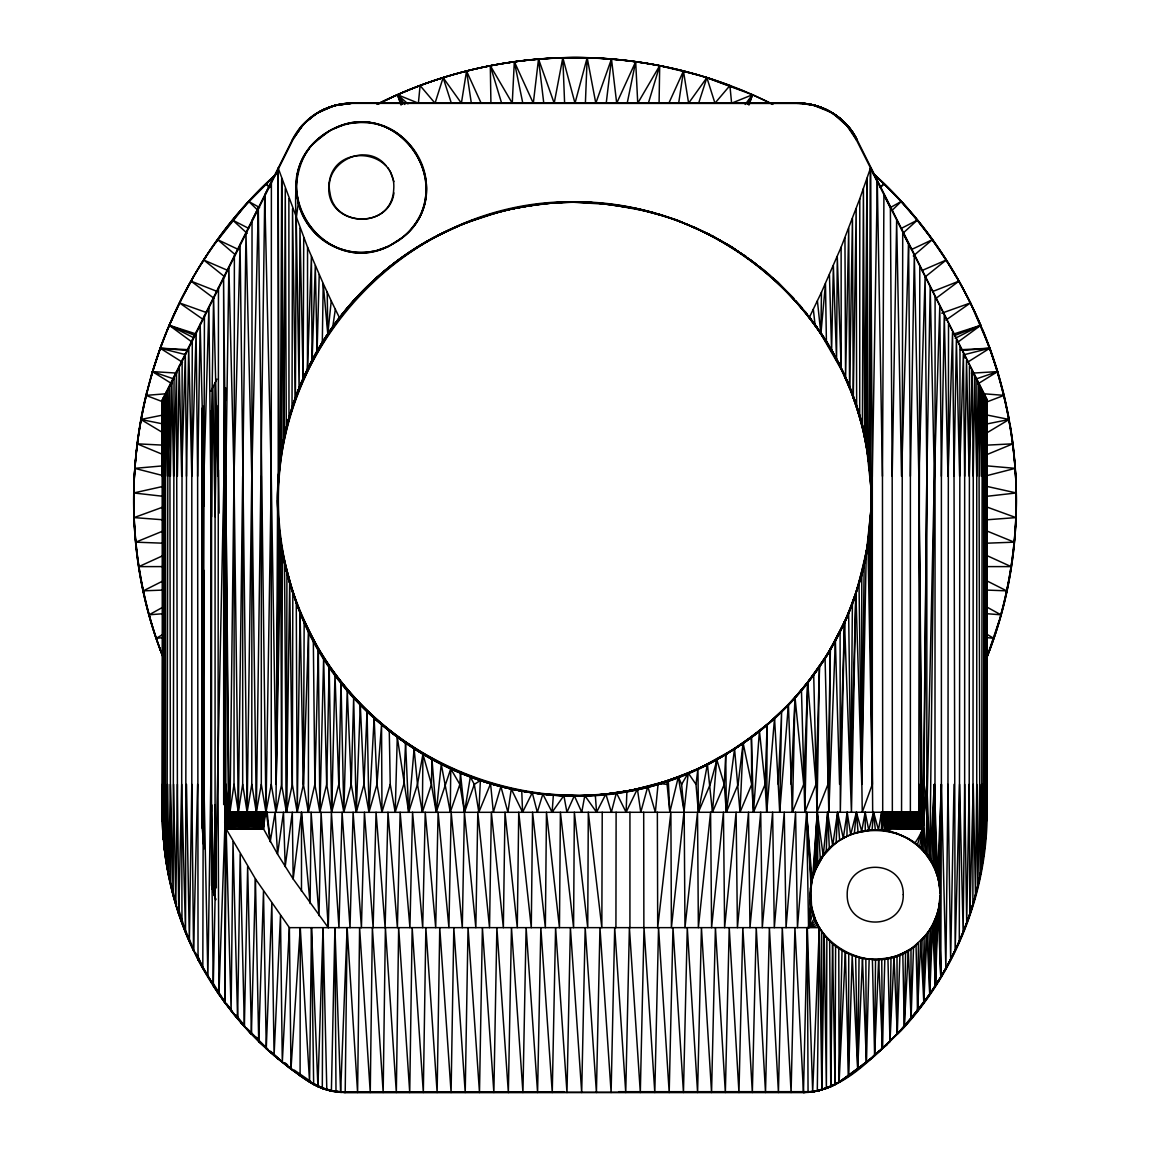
<?xml version="1.0" encoding="UTF-8"?>
<svg xmlns="http://www.w3.org/2000/svg" width="1150" height="1150" viewBox="0 0 1150 1150"><rect width="100%" height="100%" fill="white"/><g stroke="black" fill="none" stroke-linecap="round" stroke-linejoin="round"><path stroke-width="1.5" d="M164.507 850.626L162.725 830.242L163.271 397.957L164.306 848.585C171.982 917.758 203.119 984.026 251.419 1034.138L255.429 878.873L225.659 828.043L225.012 818.34L226.952 813.927L229.166 812.346L918.735 812.245C931.054 817.966 919.238 836.97 914.782 843.209C930.178 855.011 940.053 874.072 940.125 893.507C939.349 813.74 821.344 808.407 811.009 885.342C799.609 942.195 877.004 984.458 918.419 943.115L917.585 1010.749L898.265 1033.131L874.604 1055.614L848.398 1075.839L835.849 1084.004L824.607 1089.021L839.112 1082.049L869.414 1059.969L889.051 1042.432L907.192 1023.356M201.768 812.245L202.127 408.696L202.041 804.612L202.228 828.158L204.154 848.801L201.768 812.245L204.082 847.651M261.309 476.244L261.309 784.372L265.981 812.245L271.256 476.244L271.386 181.714L264.759 194.968L256.335 812.245L251.778 784.372L252.037 220.397L258.304 207.862L265.981 812.245L271.256 784.372L271.256 476.244L264.759 194.968M258.707 1041.526L263.494 891.193L266.268 1048.685L290.979 1069.112L289.383 927.648L255.429 878.873L258.707 1041.526L278.53 1059.366L300.092 1075.652L290.979 1069.112L300.265 927.648L300.092 1075.652L312.843 1084.004L324.07 1089.021L309.58 1082.049L288.564 1067.329L268.252 1050.496L250.412 1033.131L233.507 1013.854L218.198 993.284L198.03 959.503L197.627 476.244L196.118 332.249L191.806 476.244L191.806 784.372L193.545 950.518C168.461 899.128 159.591 841.182 162.265 784.372L163.372 839.385L163.889 784.372M301.487 891.307L301.501 812.245L293.178 879.003L328.253 927.648L331.401 812.245L338.963 927.648L342.082 812.245L350.031 927.648L353.093 812.245L361.431 927.648L364.421 812.245L373.132 927.648L376.05 812.245L385.121 927.648L387.967 812.245L397.397 927.648L400.143 812.245L409.932 927.648L412.562 812.245L422.711 927.648L425.227 812.245L435.706 927.648L438.092 812.245L448.917 927.648L451.159 812.245L462.3 927.648L464.399 812.245L475.841 927.648L477.796 812.245L489.541 927.648L491.338 812.245L503.355 927.648L504.979 812.245L517.284 927.648L518.736 812.245L531.286 927.648L532.565 812.245L545.359 927.648L546.466 812.245L559.461 927.648L560.395 812.245L573.591 927.648L574.339 812.245L587.736 927.648L588.297 812.245L601.838 927.648L602.226 812.245M292.819 592.811C268.309 520.145 273.671 438.107 307.467 369.279L307.553 247.193L278.185 168.101L278.243 479.421C275.713 517.687 280.686 556.428 292.819 592.811L292.316 784.372L297.217 812.245L303.413 784.372L308.588 631.019C296.757 607.214 288.161 581.814 283.072 555.738M634.168 789.662L666.856 780.965L694.456 770.356C545.301 841.484 349.571 759 296.269 602.614L297.217 812.245L300.049 612.26L318.334 649.003L314.87 784.372L308.373 812.245L308.588 631.019L301.731 616.227M629.927 927.648L629.941 812.245M483.848 781.626C533.212 797.467 586.744 800.041 637.402 788.972L640.766 812.245L647.809 786.514L655.356 812.245L658.116 783.682L678.342 776.926L681.619 784.372L684.192 812.245L684.969 927.648L697.518 812.245L698.366 927.648L710.585 812.245L711.591 927.648L723.451 812.245L724.615 927.648L736.115 812.245L737.409 927.648L748.535 812.245L749.973 927.648L760.711 812.245L762.277 927.648L772.628 812.245L774.309 927.648L784.257 812.245L786.039 927.648L795.584 812.245L797.467 927.648L806.596 812.245L808.565 927.648L816.816 922.976C823.443 936.603 834.929 947.758 848.758 953.939L848.398 1075.839L860.114 1067.329M872.678 812.245L870.579 521.194C872.476 486.378 869.458 451.174 859.697 417.622L859.798 198.72L870.492 168.101L877.292 181.714L882.452 476.244L882.711 812.245M861.379 423.732C838.249 333.356 769.753 256.234 682.654 222.741C640.593 206.252 594.751 199.525 549.729 203.291C694.255 188.14 837.775 295.234 864.728 437.92L866.971 178.437L866.697 448.213L870.809 486.335M678.816 776.753C771.751 742.613 844.086 658.864 864.34 561.947L855.873 592.811L861.767 784.372L864.182 562.623L867.948 542.009L870.852 510.729L866.755 549.499L858.992 582.863L862.256 812.245L872.304 784.372L872.304 476.244L870.492 168.101L870.435 479.421L868.307 458.577L864.34 436.08M910.369 812.245L910.383 476.244L908.601 244.332L902.721 232.559L901.557 812.245M908.327 950.504L911.073 1018.742C955.578 966.201 982.172 898.969 985.967 830.242L986.369 399.855L985.421 397.957L985.406 784.372C989.446 837.89 981.18 892.371 959.301 941.447C944.222 975.646 923.134 1007.17 897.273 1034.138L894.01 956.786L902.793 953.422L904.303 1026.547L908.327 950.504L896.957 955.822L884.839 958.841L882.424 1048.685C859.352 1067.344 835.446 1092.744 803.476 1092.5L345.201 1092.5L329.231 1090.531L345.201 1092.5L347.127 927.648L357.592 1092.5L359.605 927.648L370.257 1092.5L372.37 927.648L383.166 1092.5L385.394 927.648L396.333 1092.5L398.662 927.648L409.731 1092.5L412.16 927.648L423.329 1092.5L425.859 927.648L437.129 1092.5L439.746 927.648L451.088 1092.5L453.819 927.648L465.218 1092.5L468.036 927.648L479.493 1092.5L482.396 927.648L493.868 1092.5L496.872 927.648L508.357 1092.5L511.463 927.648L522.934 1092.5L526.111 927.648L537.582 1092.5L540.831 927.648L552.259 1092.5L555.594 927.648L566.979 1092.5L570.386 927.648L581.699 1092.5L585.178 927.648L596.419 1092.5L599.955 927.648L611.11 1092.5L614.704 927.648L625.744 1092.5L629.395 927.648L640.32 1092.5L644.014 927.648L654.81 1092.5L658.548 927.648L669.199 1092.5L672.98 927.648L683.459 1092.5L687.269 927.648L697.59 1092.5L701.428 927.648L711.562 1092.5L715.415 927.648L725.348 1092.5L729.229 927.648L738.961 1092.5L742.828 927.648L752.344 1092.5L756.226 927.648L765.512 1092.5L769.379 927.648L778.435 1092.5L782.273 927.648L791.085 1092.5L794.923 927.648L803.476 1092.5L817.291 1091.019L830.774 1086.592L832.557 943.561L826.792 937.883M937.523 982.546C959.503 947.399 974.625 907.997 981.683 867.143L982.143 476.244L983.509 394.148L984.587 396.29L985.406 476.244L986.01 399.136L985.967 830.242L986.484 400.099L986.484 812.245L985.306 839.385L986.484 812.245M163.889 476.244L163.372 839.385L164.105 396.29M203.133 436.727L202.228 828.158L201.768 409.443L203.363 406.238M204.427 315.646L202.817 968.372L224.178 1001.736L244.375 1026.547L247.653 866.496L251.419 1034.138L249.421 1032.082M204.125 570.443L203.651 844.373L202.86 516.738M240.594 1022.321L244.375 1026.547L240.178 854.076L237.604 1018.742L218.931 994.247L218.04 784.372L218.471 287.543M224.178 1001.736L224.882 1002.584L225.242 826.807L262.387 826.807L277.567 854.163L293.178 879.003L292.301 812.245L285.2 866.611L283.489 812.245L277.567 854.163L275.109 812.245L270.264 841.656L266.354 812.346L229.166 812.346L223.574 277.337L225.012 818.34L262.157 818.34L264.112 813.927L267.145 812.245L270.264 841.656M234.37 255.731L234.011 784.372L229.957 812.245L267.145 812.245M271.256 784.372L276.014 812.245L281.592 784.372L282.426 552.345L280.729 542.009L281.592 784.372L286.436 812.245L289.699 582.863L292.316 784.372L286.436 812.245L286.925 572.801M615.926 927.648L616.113 812.245M959.991 347.113L959.301 941.447M969.464 366.045L969.206 784.372L969.939 913.819L970.212 913.1M972.886 904.504L973.245 476.244L972.167 371.45L974.639 376.409L976.738 476.244L976.738 784.372L975.516 895.174L973.245 784.372L969.939 913.819M978.894 384.905L976.738 476.244L976.882 380.894L978.894 384.905L979.714 784.372L981.683 867.143L983.164 857.842L984.587 396.29M168.015 388.456L166.994 867.143L173.161 895.174L178.739 913.819L181.686 784.372L182.146 360.194M174.038 376.409L173.161 895.174L170.387 784.372L169.798 384.905L167.684 476.244L166.477 391.546L165.528 476.244L165.514 857.842L166.994 867.143L165.528 784.372L164.306 848.585M192.294 339.897L191.806 476.244L188.686 347.113L186.487 476.244L185.524 932.305L181.686 784.372L181.973 923.076M280.916 454.782L286.293 427.714L295.392 397.814L292.531 208.682L292.014 407.646L295.392 397.814L296.226 218.5C294.587 191.561 294.63 159.39 316.969 140.027C329.921 127.851 348.004 121.397 365.743 122.676C402.486 124.128 432.141 161.273 425.442 197.441C420.699 235.232 378.479 261.74 342.384 249.507C298.482 237.993 280.715 176.942 312.944 144.138M295.392 397.814C320.074 329.231 371.048 270.624 435.577 236.728C377.186 267.418 329.748 318.262 303.126 378.609L303.729 237.763M308.373 812.245L303.413 784.372L304.161 621.733M326.816 1089.869L322.302 1088.389L323.049 927.648L326.816 1089.869L341.406 1092.385C325.651 1091.753 311.219 1084.306 298.928 1074.891M858.992 582.863L855.873 592.811L851.46 812.245L844.517 621.733L835.36 640.104L828.819 812.245L825.053 657.671L807.688 682.266L803.706 784.372L792.408 812.245L788.411 704.519L774.539 718.031L766.705 812.245L767.122 724.558C793.557 702.089 815.796 674.791 832.902 644.633M835.015 1084.464L835.604 946.062L832.557 943.561L835.015 1084.464L824.909 1088.921M840.089 631.019L840.305 812.245L844.517 621.733L830.343 649.003L827.957 784.372L816.989 812.245L813.697 674.317M862.399 427.714L863.406 188.643L864.728 437.92M869.558 468.984L870.492 168.101M914.782 843.209C904.374 835.245 891.552 830.53 878.471 829.84L881.533 812.245L918.735 812.245L919.813 266.743M935.094 297.318L934.964 869.299L931.673 862.644L934.346 784.372L937.595 876.717L938.601 880.67L941.39 784.372L941.39 476.244L939.78 306.691L934.346 476.244L925.966 854.191L921.639 849.304M934.763 868.811L937.595 876.717L941.39 784.372L940.786 977.126L935.41 985.766L937.034 914.494L932.578 925.06L926.972 933.843L929.746 994.247L935.41 985.766L935.712 918.203L938.458 909.319L940.125 895.764L940.053 898.006M923.694 1002.843L924.988 936.344L926.972 933.843L923.809 1002.584L917.585 1010.749L920.704 940.973C933.742 928.107 941.333 909.621 940.039 891.279M948.52 324.156L947.959 784.372L945.875 968.372L941.39 784.372L939.378 884.81L941.39 784.372M163.271 397.957L162.322 821.201L162.193 400.099L162.265 476.244L162.193 400.099L292.344 139.797C301.717 120.75 320.836 106.95 341.866 104.032M202.817 836.654L202.587 407.776L203.651 844.373L204.125 811.526M276.014 812.245L277.596 500.293M278.199 479.996L280.37 458.577L283.949 437.92L281.707 178.437L280.37 458.577L277.739 489.857M882.452 476.244L883.919 194.968L890.373 207.862L892.184 476.244L892.342 812.245M985.967 830.242L986.211 476.244M224.882 1002.584L226.162 829.121L262.804 828.043L262.516 817.018L225.371 817.018L225.817 784.372L228.39 812.662L265.564 812.662L263.307 829.121L226.162 829.121L231.107 1010.749L233.004 841.613L237.604 1018.742M224.839 387.881L223.689 516.738L223.689 804.612M828.819 812.245L830.343 649.003M878.471 829.84L873.583 812.245L868.739 830.099L861.709 831.191L856.391 812.245L850.684 834.584L847.176 812.245L846.975 836.237L839.658 840.391L837.574 812.245L832.672 845.667L823.069 856.046L814.444 871.916L817.276 812.245L823.227 855.83L816.572 866.899L817.276 812.245L820.381 859.984M850.856 784.372L852.409 602.614L855.873 592.811L850.856 784.372L848.628 612.26L855.873 592.811M848.758 953.939L862.026 958.223L872.39 959.517L874.604 1055.614L875.538 959.574L891.307 957.548M918.836 784.372L921.035 813.194L883.876 813.194L886.521 818.34L923.666 818.34L926.828 476.244L930.206 287.543L934.346 476.244L929.847 859.611L926.828 784.372L926.828 476.244L925.103 277.337L918.836 476.244L921.035 813.194L890.891 813.352L882.323 812.346L881.576 830.07L883.114 812.662L920.288 812.662L918.836 784.372L919.511 812.346L881.533 812.245L881.576 830.07M201.882 820.151L202.041 804.612M215.467 898.754L211.542 885.572L211.557 516.738L212.836 387.291L215.079 516.738L215.079 804.612L213.9 893.823L215.596 899.257M340.371 681.533L360.281 704.519L363.961 784.372L368.992 812.245L374.152 718.031L397.282 737.064L408.667 812.245L417.479 784.372L422.927 754.156L431.983 759.331L431.423 784.372L422.352 812.245L422.927 754.156C379.902 728.712 343.534 692.185 318.334 649.003L319.873 812.245L326.672 784.372L329.188 666.109L318.334 649.003M422.927 754.156L431.423 784.372L436.224 812.245L450.757 768.789L460.446 773.03L459.856 784.372L450.283 812.245L450.757 768.789L431.983 759.331L414.115 748.708L408.667 812.245L405.562 743.001L397.282 737.064L395.198 812.245L403.751 784.372L405.562 743.001M896.957 833.506L884.652 830.458L886.621 825.456L886.765 819.749L893.176 818.34L923.306 817.018L926.828 476.244M954.026 476.244L956.383 339.897L959.603 476.244L963.369 353.869L964.663 476.244L964.663 784.372L963.154 932.305L959.603 784.372L955.133 950.518L954.026 476.244L952.559 332.249L947.959 476.244L944.265 315.646L941.39 476.244M979.714 476.244L980.663 388.456L982.215 391.546L982.143 476.244L980.663 388.456M229.957 812.245L234.011 476.244L240.077 244.332L247.121 812.245L251.778 784.372M261.309 784.372L256.335 812.245L251.778 476.244L245.971 232.559L238.323 812.245L234.011 784.372M226.952 813.927L264.112 813.927L263.307 829.121L263.494 814.818L226.952 813.927L225.817 784.372L227.643 813.194L264.816 813.194L263.307 829.121L225.659 828.043M322.302 1088.389L317.918 1086.592L311.478 927.648L309.58 1082.049L300.265 927.648M817.291 1091.019L819.318 927.648L289.383 927.648L282.296 1062.428L280.485 915.587L274.074 1055.614L271.846 903.426L266.268 1048.685M859.064 957.519L862.471 958.295L857.713 1069.112L855.629 956.541L859.064 957.519L857.713 1069.112L852.193 955.348L848.599 1075.652L845.379 952.286L835.417 945.932M933.398 865.878L934.346 784.372L929.847 859.611M985.406 784.372L984.371 848.585L983.164 857.842L984.041 784.372L983.509 394.148M170.387 476.244L171.796 380.894L173.621 476.244L176.511 371.45L177.388 784.372L175.806 904.504L173.621 784.372M263.307 829.121L262.976 815.839L244.174 816.816L225.817 815.839L225.803 476.244L228.879 266.743L234.011 476.244L238.323 812.245L242.679 784.372L242.679 476.244M841.124 247.193L841.211 369.279L820.884 333.96L821.474 292.287L841.124 247.193L859.798 198.72M973.245 476.244L974.639 376.409M191.806 784.372L189.376 941.447L186.487 784.372M262.387 826.807L262.071 825.456L224.926 825.456L218.931 994.247L213.268 985.766L210.752 784.372L210.752 476.244L213.584 297.318L218.04 476.244M210.752 784.372L207.891 977.126L203.938 784.372M216.789 405.476L215.079 516.738L214.935 383.094M306.978 370.257L322.302 342.456L323.207 283.547L307.553 247.193M819.318 927.648L821.876 1089.869L824.219 934.806L819.318 927.648L812.676 1091.839L807.271 927.648L803.476 1092.5L819.447 1090.531L808.062 1092.328L807.271 927.648M856.664 407.646L853.286 397.814L856.146 208.682L856.664 407.646L859.697 417.622M930.796 928.194L928.927 931.126L929.746 994.247L930.796 928.194L932.578 925.06L935.41 985.766L938.141 910.613L939.924 902.376L939.392 904.475M964.663 476.244L966.532 360.194L969.206 476.244L972.167 371.45M168.59 875.941L170.387 784.372L170.818 885.816M177.388 476.244L179.213 366.045L181.686 476.244L185.308 353.869L186.487 476.244M197.627 476.244L200.158 324.156L203.938 476.244L208.897 306.691L210.752 476.244M659.079 103.198L659.697 65.708C564.664 46.92 463.608 60.72 377.114 104.362C499.373 42.176 650.699 42.148 772.901 104.406L752.459 94.746L731.616 103.198L729.905 85.574C616.544 42.55 485.544 49.392 377.401 104.276M816.989 812.245L819.49 666.109L815.982 784.372L804.856 812.245L801.449 689.957L807.688 682.266L815.982 784.372M844.387 376.007L849.591 388.125L852.452 218.5L853.286 397.814M877.292 181.714L872.304 476.244L871.082 500.293L870.938 489.857C872.534 535.167 863.046 580.721 844.387 622.021M892.184 476.244L896.641 220.397L901.528 476.244L908.601 244.332M910.383 476.244L914.307 255.731L918.836 476.244L922.343 814.818L885.716 815.839L885.371 829.121L892.731 832.169M904.303 1026.547L905.596 952.027M223.948 476.244L213.268 985.766M280.729 542.009L276.158 784.372L271.256 476.244M779.7 812.245L781.612 711.361L778.248 784.372L779.7 812.245L788.411 704.519M866.252 552.345L861.767 784.372L861.767 572.801M954.026 784.372L950.648 959.503L947.959 784.372M969.206 784.372L966.704 923.076L964.663 784.372M331.387 1091.019L334.923 927.648L340.616 1092.328L345.201 1092.5M341.004 682.266L338.79 784.372L343.836 812.245L351.239 784.372L353.668 697.374L356.27 812.245L363.961 784.372L367.066 711.361L360.281 704.519L356.27 812.245L351.239 784.372L347.228 689.957L343.836 812.245L341.004 682.266L329.188 666.109L331.689 812.245L338.79 784.372L334.981 674.317L331.689 812.245L326.672 784.372L323.639 657.671L319.873 812.245L314.87 784.372L313.317 640.104L308.588 631.019C349.183 714.035 430.732 775.215 521.755 791.056L522.589 812.245L532.277 792.753L537.323 812.245L542.829 794.075C504.074 789.892 466.152 778.076 431.983 759.331L436.224 812.245L441.255 764.218L450.283 812.245M792.408 812.245L795.024 697.374L801.449 689.957M804.856 812.245L807.688 682.266M856.304 956.757L845.365 952.301L839.112 1082.049L842.03 950.432M193.545 950.518L197.627 784.372M258.304 207.862L251.778 476.244L247.121 812.245L242.679 784.372M883.114 812.662L884.652 830.458L884.566 813.927L922.343 814.818L885.184 814.818L922.861 815.839L886.161 817.018L885.874 828.043L922.53 829.121L921.797 849.447L917.211 845.178L922.53 829.121L885.371 829.121L885.184 814.818L921.725 813.927L918.836 476.244M862.471 958.295L866.381 1062.428L869.156 959.287L862.026 958.223M211.356 811.713L211.557 804.612L213.9 893.823L212.146 887.757M319.226 274.663L317.084 351.181L312.124 360.123L311.406 256.479L307.467 369.279M818.038 925.348L808.565 927.648L811.598 907.35L810.664 888.102M844.517 621.733L839.586 784.372L835.36 640.104M920.92 1005.891C960.193 954.802 983.164 891.423 986.024 827.066M986.125 823.745L987.146 812.087L987.146 399.941L856.994 139.653C846.242 117.659 822.494 102.983 798.014 103.198L351.986 103.198C333.299 103.141 314.856 111.478 302.536 125.508M336.734 1091.523L331.962 1090.861L345.863 1092.342L804.137 1092.342C844.661 1091.192 873.353 1055.671 901.126 1030.63C955.938 971.994 987.289 892.342 987.146 812.087M317.918 1086.592L323.049 927.648M815.451 869.371L817.276 812.245L817.765 864.512M312.124 360.123L315.301 265.65L317.084 351.181C340.084 310.989 372.715 276.402 411.412 250.987M826.232 852.107L827.612 812.245L832.672 845.667L836.107 842.893L837.574 812.245L843.295 838.178L847.176 812.245M899.932 954.687L897.273 1034.138L897 955.808M340.616 1092.328L347.127 927.648M585.393 103.198L587.176 57.672L595.801 103.198L611.484 59.009L616.688 103.198L635.677 61.698L637.747 103.198L659.697 65.708L697.188 74.75M541.65 793.946L579.643 795.714L605.849 794.075L611.354 812.245L616.4 792.753L626.089 812.245L626.923 791.056M929.746 994.247L932.578 925.06M874.604 1055.614L878.643 959.488L885.529 958.755M766.705 812.245L765.109 784.372L767.122 724.558L751.41 737.064L751.712 784.372L740.011 812.245L743.116 743.001L769.106 722.89M791.114 784.372L795.024 697.374L803.706 784.372M810.319 894.671L812.058 879.865L816.931 866.122M871.154 514.812L870.536 524.141M522.589 812.245L511.276 788.972L507.912 812.245L500.882 786.514L493.336 812.245L490.576 783.682L478.846 812.245L480.384 780.476L460.058 772.857M587.176 57.672L575 103.198L562.824 57.672L554.199 103.198L538.516 59.009L533.312 103.198L514.323 61.698L512.253 103.198L490.302 65.708L490.921 103.198M936.862 915.012L938.141 910.613L940.786 977.126L939.378 906.444L940.068 897.618M921.797 849.447L923.019 828.043L892.529 828.158L885.371 829.121M813.539 874.518L817.276 812.245L812.734 877.163L810.592 888.763M542.829 794.075L552.115 812.245L553.366 795.009L584.804 795.57L596.562 812.245L605.849 794.075M738.875 745.962L743.116 743.001L751.712 784.372L753.48 812.245L759.417 730.911L765.109 784.372L753.48 812.245L751.41 737.064L725.751 754.156L724.256 784.372L712.454 812.245L716.709 759.331C776.365 726.944 824.033 673.311 849.404 610.363M886.521 818.34L886.765 819.749L923.91 819.749L926.828 784.372L927.935 856.793M810.333 893.607L811.397 906.43L815.695 920.518L808.565 927.648L810.477 899.084M858.072 832.083L856.391 812.245L854.393 833.204L872.088 829.84L873.583 812.245L875.322 829.768L885.529 830.587M650.627 212.232C719.627 230.446 781.411 274.476 820.884 333.96L825.484 283.547L826.419 342.456M923.666 818.34L926.828 784.372M823.227 855.83L827.612 812.245L829.366 848.743M657.354 812.245L657.699 927.648L670.881 812.245L671.399 927.648L688.232 773.03L707.423 764.218L725.751 754.156L726.34 812.245L738.099 784.372L743.116 743.001M869.328 535.9L870.018 529.187M391.402 265.363C366.793 284.711 345.187 307.898 327.793 333.96L331.257 300.897L323.207 283.547L327.793 333.96L322.302 342.456M869.371 535.699L869.961 530.366M331.257 300.897L335.34 309.35L332.781 326.643M812.734 912.18L814.66 917.988L808.565 927.648L811.109 904.604M940.068 891.71L938.458 880.023M868.782 540.011L865.849 557.462M869.371 534.98L869.961 529.949M606.223 103.198L611.484 59.009M868.077 541.133C879.793 461.524 857.167 377.717 806.998 314.812M740.011 812.245L734.562 748.708L726.34 812.245L724.256 784.372L716.709 759.331L707.423 764.218L698.409 812.245L695.994 784.372L697.935 768.789L698.409 812.245L710.211 784.372L717.183 759.115M296.556 191.734L298.324 203.061L296.226 218.5L299.101 388.125L299.963 228.203L303.126 378.609M868.782 540.629L865.907 556.643M678.673 103.198L683.459 71.027C581.929 45.209 471.256 56.868 377.732 104.219M215.05 243.455L245.913 204.757L277.15 173.233C145.101 290.864 97.506 491.409 162.553 655.831M481.16 103.198L466.541 71.027L461.394 103.198L443.124 77.668L435.031 103.198L420.095 85.574L418.384 103.198L397.541 94.746L400.832 104.808M919.554 847.262L922.53 829.121M865.821 557.563L866.396 554.242M866.971 550.908L867.546 547.587M868.121 544.252L868.696 540.931M262.157 818.34L262.071 825.456L243.958 826.692L224.926 825.456M201.293 264.04C221.964 231.581 246.517 201.494 274.879 175.447C143.966 293.451 97.908 493.364 162.998 656.909M866.008 553.653L866.755 549.499M584.804 795.57L581.756 812.245L574.339 795.757L566.921 812.245L563.888 795.57L552.115 812.245M861.709 831.191L865.188 812.245L868.739 830.099M865.289 559.964L864.671 563.284L865.246 560.582M627.196 103.198L635.677 61.698M925.966 854.191L923.766 825.456L893.32 825.111L886.822 824.033L924.068 822.595L886.894 821.186L893.435 819.993L924.039 821.186L886.923 822.595L923.967 824.033L893.32 825.111L892.529 828.158M206.382 256.134C128.843 372.456 111.895 526.312 162.912 656.564M286.293 427.714L283.949 437.92L285.272 188.643L286.293 427.714L288.981 417.622L288.88 198.72M146.898 391.503C125.12 478.443 130.482 571.967 162.553 655.701M669.832 812.245L668.294 780.476L667.101 784.372L669.832 812.245L678.342 776.926L684.192 812.245M982.761 329.949C1026.188 434.082 1027.424 554.947 985.881 659.87C1053.256 494.701 1006.034 291.812 872.836 173.276M861.134 577.271L865.533 559.231M811.397 882.913L806.596 812.245L812.058 879.865M861.178 577.171L862.917 570.227M986.772 613.712L1000.859 614.79C1017.635 553.15 1020.826 487.902 1010.117 424.925M860.013 581.268L864.239 564.923M393.933 192.898C389.649 227.686 334.291 227.686 330.007 192.898C322.949 162.481 366.088 141.162 385.825 165.413M859.97 581.569L860.746 578.91L853.199 602.126M808.565 927.648L812.906 912.755L811.397 906.43M374.152 718.031L376.97 784.372L381.973 812.245L390.238 784.372L389.275 730.911M150.894 376.668L161.618 344.238M999.106 621.029L985.852 659.985M648.37 103.198L659.697 65.708M698.639 103.198L706.876 77.668L743.892 91.094M749.167 104.808L752.459 94.746L745.171 104.463M812.734 877.163L814.588 871.542M980.102 875.941L979.714 784.372L977.859 885.816L976.738 784.372M748.679 104.751L752.459 94.746L747.256 104.017M296.973 393.559L301.731 381.8M853.99 599.797L845.494 620.871L852.553 603.692M852.524 603.779C841.829 631.796 827.152 658.375 808.464 681.864M986.384 658.375C1052.926 493.81 1005.488 292.445 873.727 173.995M303.413 377.933C284.452 420.411 275.655 467.346 277.969 513.82M932.161 925.836L935.712 918.203M167.239 329.949L181.528 298.928L193.358 277.179M748.147 104.291L752.459 94.746M668.84 103.198L683.459 71.027L706.876 77.668L714.969 103.198L729.905 85.574M809.226 317.659L821.474 292.287M626.089 812.245L637.402 788.972M162.854 399.941L293.006 139.653L299.561 129.131L305.943 121.929M210.924 391.115L216.947 379.069M292.344 139.797L301.702 125.853L314.295 114.727M295.579 135.226L301.487 126.859M681.619 784.372L688.232 773.03L695.994 784.372M301.559 126.773L294.299 137.181L301.688 126.73M310.586 1081.331L294.113 1070.003M706.876 77.668L688.606 103.198L683.459 71.027M931.299 992.091L906.919 1023.658M309.307 148.58C267.893 199.798 330.567 276.647 389.103 246.071M922.904 938.716L923.809 1002.584L920.704 940.973L929.085 930.882M411.542 228.534C455.17 179.098 395.916 99.777 336.145 127.593M727.993 753.106C564.463 856.103 333.917 762.68 288.176 574.914C233.421 384.574 396.261 186.142 593.558 202.745C487.198 194.997 379.486 250.312 323.639 341.147C271.918 422.338 263.868 529.029 302.824 617.076C342.614 710.714 433.694 779.786 534.592 792.839C639.745 808.22 751.108 761.587 813.352 675.366M815.393 672.664L828.546 653.042L844.718 622.481L826.361 656.564L811.9 677.35M862.443 1064.871L872.045 1058.187L886.564 1044.387L900.637 1030.184L918.893 1008.536M809.816 680.009L794.65 698.122M297.634 131.79C309.724 114.181 330.582 103.054 351.986 103.198L798.014 103.198C822.494 102.968 846.227 117.674 856.994 139.653L856.405 139.941M823.069 856.046C832.471 843.367 846.572 834.339 862.026 831.119M805.187 686.119L791.876 701.399L766.087 725.707M925.577 935.626L912.654 947.701L902.434 953.594M791.272 701.888L774.496 718.534L760.322 730.538M880.368 187.637L884.077 183.799L873.756 174.225M312.886 144.21L326.341 132.753M306.159 121.9L315.373 114.296M892.242 210.206L901.183 201.537L884.077 183.799L879.923 187.206M878.643 959.488L882.424 1048.685L889.971 1041.526L894.01 956.786L890.991 957.619L889.971 1041.526L887.929 958.309M403.406 236.828C452.927 197.886 414.791 112.312 352.719 123.093M902.779 233.393L917.269 220.196L901.183 201.537L890.402 207.518M307.266 120.736L317.314 113.045L332.278 106.202M872.864 1056.562L879.089 1051.028M881.59 1048.814L887.024 1044.861M317.012 139.984L330.956 130.051L342.384 125.336M913.287 255.961L932.276 239.732L917.269 220.196L901.341 228.361M912.654 947.701L918.419 943.115M309.623 118.824C320.505 109.264 334.822 104.104 349.197 103.256M264.816 813.194L246.862 812.691L243.786 818.34L243.958 826.692M236.196 1015.134L244.476 1025.613M925.232 276.848L946.177 260.072L932.276 239.732L911.375 249.593M398.748 240.451C467.029 192.323 395.801 87.371 325.867 133.055C259.239 175.821 316.926 280.039 388.513 246.359M618.758 1091.695L813.51 1091.666L831.508 1086.391L839.773 1081.891L859.826 1066.927M403.521 236.728L389.031 246.114L377.401 250.312M762.277 729.043L729.186 752.402M935.942 298.382L958.928 281.161L946.177 260.072L921.826 270.595M394.321 263.106L401.264 257.959M759.029 731.63C717.658 764.276 667.589 785.565 615.408 792.839M957.964 342.082L980.792 325.292C956.153 267.979 919.396 215.898 873.382 173.765M945.904 320.117L970.471 302.924L958.928 281.161L932.708 291.496M910.987 948.836L913.546 947.054L911.073 1018.742L910.987 948.836L907.681 950.878M399.194 240.12L389.031 246.114M408.049 253.244C436.08 234.327 467.317 220.153 500.077 211.701L463.953 223.56L437.086 235.923L460.058 225.156L483.848 216.401M480.384 780.476L474.317 784.372L464.499 812.245L459.856 784.372L450.757 768.789M967.466 362.293L989.848 348.206L970.471 302.924L941.778 313.188M223.459 999.681L212.807 982.718M978.032 383.784L997.611 371.594L989.848 348.206L960.408 349.758M415.121 248.601C469.818 213.699 536.101 197.527 600.717 203.435M735.353 748.276L702.147 766.82M162.366 634.685L156.285 638.365L163.314 637.56M986.053 433.334L1009.154 419.477L1004.051 395.37L997.611 371.594L971.462 373.189M163.214 606.999L149.141 614.79L163.228 613.712M195.313 952.387L202.098 965.799L197.412 955.075M317.314 113.045L333.96 105.699L351.239 103.198M955.247 338.287L980.792 325.292L953.566 334.061M319.067 111.766L334.664 105.484L351.325 103.356L800.831 103.442M162.581 581.138L143.347 590.841L162.667 590.094M830.487 1086.707L835.849 1084.004M456.78 226.679C323.639 281.463 247.739 441.054 289.254 578.91C325.105 716.824 470.235 813.452 611.297 793.371M323.322 109.753L325.378 108.79M836.021 1084.119L818.038 1090.861L808.493 1092.198M162.725 555.738L138.877 566.619L163.415 566.605M322.762 110.012L336.979 104.923L351.986 103.198L333.96 105.699M985.464 455.184L1012.906 443.828L986.01 445.179M163.415 530.854L135.772 542.168L161.963 543.159M954.471 335.627L980.792 325.292M985.909 402.299L1004.051 395.37L983.408 393.731M460.589 225.055C527.39 197.124 604.44 194.58 672.764 218.73L639.429 209.185L599.38 203.119M162.265 507.323L134.047 517.601L163.588 519.829M939.378 906.444L940.786 977.126M976.077 378.982L997.611 371.594M666.856 780.965L670.852 779.628M179.012 910.455L184.575 927.949M654.724 784.659L658.777 783.495L667.101 784.372M489.311 214.705L513.188 208.639L533.255 205.117M653.085 785.091L630.042 790.481L609.141 793.701M986.499 475.741L1015.292 468.352L985.507 465.736M987.146 399.941L856.333 139.797C845.609 117.817 821.833 103.112 797.352 103.356M163.056 486.407L133.688 492.962L163.056 496.297M508.314 209.702L525.291 206.353L550.045 203.263M347.07 124.099L348.105 123.884M162.409 432.414L140.846 419.477L163.185 414.978M986.815 423.976L1009.154 419.477L986.815 414.978M813.251 1091.767L819.145 1090.617M512.426 208.797L537.438 204.571M630.042 790.481L604.943 794.176M372.744 251.318C340.256 257.83 305.627 235.376 298.324 203.061M644.949 1091.997L632.414 1091.911M986.944 496.297L1016.312 492.962L986.944 486.407M884.566 813.927L921.725 813.927M162.739 465.879L134.708 468.352L163.501 475.741M962.421 350.477L989.848 348.206L964.491 354.617L964.491 357.808M166.592 393.731L145.949 395.37L162.438 401.666M986.413 519.829L1015.953 517.601L986.068 506.719M262.516 817.018L224.768 819.749L243.527 819.993L261.912 819.749L225.371 817.018M867.862 830.185L879.649 829.912M164.134 832.068L163.947 837.099M893.32 825.111L886.621 825.456L892.989 826.692L923.45 826.807L923.924 851.762M558.497 202.688L562.019 202.515M923.766 825.456L886.291 826.807M986.283 543.217L1014.228 542.168L986.585 530.854M263.494 814.818L225.817 815.839M225.817 784.372L226.334 814.818L264.112 813.927M347.846 103.442L351.325 103.356M227.643 813.194L246.862 812.691M872.088 829.84L875.322 829.768M879.649 959.431L867.862 959.158M618.758 1092.27L640.938 1092.054M528.526 1091.925L506.029 1092.026L563.902 1091.695M324.257 1088.662L336.49 1091.666L345.863 1092.342L563.902 1092.27M986.585 566.605L1011.123 566.619L985.679 555.019M886.923 822.595L924.068 822.595M885.716 815.839L892.774 816.816L923.306 817.018M574.339 202.271L611.196 204.556L646.544 211.183M262.976 815.839L226.334 814.818M872.39 959.517L875.538 959.574M985.579 590.036L1006.652 590.841L985.809 580.333M509.062 1092.342L505.051 1091.997M923.91 819.749L893.176 818.34L886.161 817.018M162.193 445.093L137.094 443.828L162.912 454.523M187.867 349.658L160.152 348.206L182.534 362.293M171.968 383.784L152.389 371.594L176.798 373.089M870.579 521.194L872.304 784.372L867.948 542.009M187.579 350.477L160.152 348.206L185.509 354.617M545.848 794.391L553.366 795.009M802.829 103.371C822.739 104.736 841.512 115.791 852.696 132.264M596.936 202.975L635.375 208.322L655.054 213.109M800.803 103.256C823.371 104.19 844.776 117.415 855.701 137.181M986.686 637.56L993.715 638.365L986.111 633.765M609.141 204.312L623.386 206.353M802.973 103.586L814.027 105.484L829.61 111.766M884.149 819.404L887.556 819.864M884.206 819.418L887.34 819.864M813.021 104.923L798.014 103.198C822.509 103.097 846.127 117.702 856.994 139.653M335.426 1091.767L323.783 1088.921L313.662 1084.464L311.478 927.648M140.846 419.477L163.185 423.976M634.168 208.366L659.367 214.705M330.409 1090.459L318.493 1086.391L310.227 1081.891L322.733 1088.144L313.979 1084.119M812.36 104.765L827.238 110.012M324.271 1088.604L330.424 1090.416M196.434 334.061L169.208 325.292L192.036 342.082M659.051 214.259L678.27 220.656L709.909 234.6L679.938 221.332M706.186 77.453L752.546 94.789M152.389 371.594L173.923 378.982M206.54 312.584L179.529 302.924L202.659 319.111M678.27 220.656L674.374 219.248L695.75 227.801M896.669 833.405L907.925 838.594M217.292 291.496L191.072 281.161L214.058 298.382M195.529 335.627L169.208 325.292L193.157 337.482M228.174 270.595L203.823 260.072L224.768 276.848M889.252 812.317L890.891 813.352M694.025 227.47C731.601 244.059 765.641 268.511 793.385 298.813M238.625 249.593L217.724 239.732L235.362 254.797M697.015 228.361L729.186 245.309L756.599 264.299M312.843 1084.004L318.191 1086.707M248.659 228.361L232.731 220.196L247.221 233.393M986.786 606.999L1000.859 614.79M259.598 207.518L248.817 201.537L257.758 210.206M907.681 838.465L917.326 845.264M746.12 256.421L711.519 235.376L732.708 247.494L764.132 270.264M834.383 114.727L846.975 125.853L856.333 139.797M750.159 259.483L777.544 281.98L793.744 298.339M759.431 266.484L777.544 281.98L801.852 307.769M284.927 1062.816L287.558 1064.871M270.466 1051.517L280.586 1060.242M284.524 1063.333L292.402 1069.514M270.077 187.206L265.923 183.799L269.632 187.637M278.53 1059.366L259.426 1042.245L241.759 1023.658M401.321 104.751L397.541 94.746L407.963 103.859M267.964 1049.303L246.675 1028.129M765.469 271.299L770.5 275.813M774.266 279.191L793.5 298.152M374.842 718.678L367.066 711.361L368.992 812.245L376.97 784.372L381.556 724.558L381.973 812.245M270.696 1051.287L277.955 1058.187M256.393 1037.286L258.75 1039.643M799.351 304.793L801.679 307.51M795.771 300.653L806.696 313.533M798.905 305.037L804.353 311.521M226.521 1003.648L231.61 1010.261M805.187 311.578L819.289 330.553M218.198 993.284L218.931 994.247M401.853 104.291L397.541 94.746L404.829 104.463M810.994 319.125L808.852 316.25L816.802 327.046M813.151 321.986L817.434 327.721M925.577 853.717L932.161 863.506M387.636 167.569L389.261 169.884M821.129 333.371L823.917 337.611M825.772 340.429L828.546 344.669L825.628 340.156M823.688 337.151L819.806 331.128L826.146 341.104M827.957 343.951L829.768 346.811M202.098 965.799L212.247 983.077M830.199 347.616L837.646 360.856M397.541 94.746L402.744 104.017M831.536 349.801L837.602 360.769M815.695 920.518L819.777 928.395M831.479 349.715L844.905 375.762M198.03 959.503L202.817 968.372M335.34 309.35L339.451 317.659M198.418 960.293L187.507 937.092L178.466 913.1M848.254 383.18L838.479 362.336L848.801 384.445L855.974 403.391L848.801 384.445M390.08 171.048L393.933 181.628M814.588 917.786L816.931 923.206M185.136 929.516L191.734 944.854M847.176 380.636L848.413 383.769M849.649 386.918L860.746 418.787L856.506 405.102M300.092 612.332L292.718 592.523M296.973 604.469C285.646 574.497 279.119 542.742 277.826 510.729M215.798 899.774L211.758 886.406M443.124 77.668L451.361 103.198M856.462 405.016L861.824 422.798M490.302 65.708L501.63 103.198M174.211 896.224L171.379 884.882M175.145 899.429L176.525 904.245M892.774 816.816L893.435 819.993M861.537 422.079L865.533 438.481L863.894 431.509M862.241 424.537L863.061 428.03M862.212 424.436L862.96 427.728M514.323 61.698L522.804 103.198M390.238 784.372L395.198 812.245M422.352 812.245L417.479 784.372L414.115 748.708M866.971 446.804L867.546 450.124M868.121 453.459L868.696 456.78L866.352 442.549M478.846 812.245L474.317 784.372L470.336 776.926L464.499 812.245L460.446 773.03M867.143 447.551L867.675 450.886M868.193 454.221L868.724 457.556M165.614 853.702L166.132 857.009M166.908 861.954L167.44 865.246M167.958 868.552L168.475 871.844M466.541 71.027L471.327 103.198M939.665 904.461L939.895 900.191M707.423 764.218L712.454 812.245M538.516 59.009L543.777 103.198M939.536 885.831L939.895 889.079M813.337 309.35L815.149 325.694M817.42 300.897L820.884 333.96M869.328 461.811L870.018 468.524M870.536 473.57L871.053 478.601L870.536 473.254M870.033 467.906L869.515 462.559L869.961 467.604M301.501 812.245L310.112 903.526L311.104 812.245L319.024 915.644L321.066 812.245L328.253 927.648M164.579 843.741L165.039 848.729M870.406 472.65L871.154 481.059M595.312 795.009L596.562 812.245M806.596 812.245L811.009 885.342M774.539 718.031L778.248 784.372M162.725 830.242L162.193 812.245M883.876 813.194L884.652 830.458M562.824 57.672L564.607 103.198M841.211 369.279L837.272 256.479L836.553 360.123L833.376 265.65L831.608 351.181L829.452 274.663M916.033 945.142L917.585 1010.749M225.673 387.881L225.975 400.416M934.346 784.372L936.373 872.922M934.217 921.725L935.41 985.766M300.049 612.26L303.413 784.372M982.143 784.372L983.164 857.842M327.218 292.287L327.793 333.96M217.853 425.213L217.925 430.603M218.471 470.077L219.075 513.144M215.079 804.612L216.315 887.872M869.285 531.602L872.304 784.372M177.388 784.372L178.739 913.819M167.684 784.372L168.763 876.473M203.507 436.727L204.125 506.072M881.748 959.244L882.424 1048.685M829.639 940.858L830.774 1086.592M284.496 562.623L286.436 812.245M225.803 476.244L228.39 812.662M849.591 388.125L848.714 228.203L845.566 378.609L844.948 237.763M334.923 927.648L336.001 1091.839M986.211 784.372L986.355 821.201M984.041 784.372L984.371 848.585M866.971 178.437L868.307 458.577M865.188 812.245L865.26 830.544M865.849 958.884L866.381 1062.428M211.025 410.852L211.557 516.738M165.169 394.148L165.528 476.244M838.781 948.348L839.112 1082.049M278.185 168.101L279.119 468.984M821.689 931.356L821.876 1089.869M643.698 812.245L643.871 927.648M281.707 178.437L281.98 448.213M204.111 436.813L204.125 451.016M201.854 409.256L202.041 516.738M162.667 399.136L162.811 784.372M826.864 937.954L826.376 1088.389L824.219 934.806L826.864 937.954M278.429 521.18L276.158 784.372L279.393 531.602L278.429 521.18M329.13 183.267C322.906 226.464 391.546 233.091 393.702 189.506C397.224 148.709 333.471 142.557 329.13 183.267M903.253 894.671C903.914 931.169 846.544 931.169 847.205 894.671C846.529 858.173 903.914 858.173 903.253 894.671M243.527 819.993L224.638 821.186L261.769 822.595L224.71 824.033L243.627 825.111L261.855 824.033L224.624 822.595L261.783 821.186L243.527 819.993"/></g></svg>
